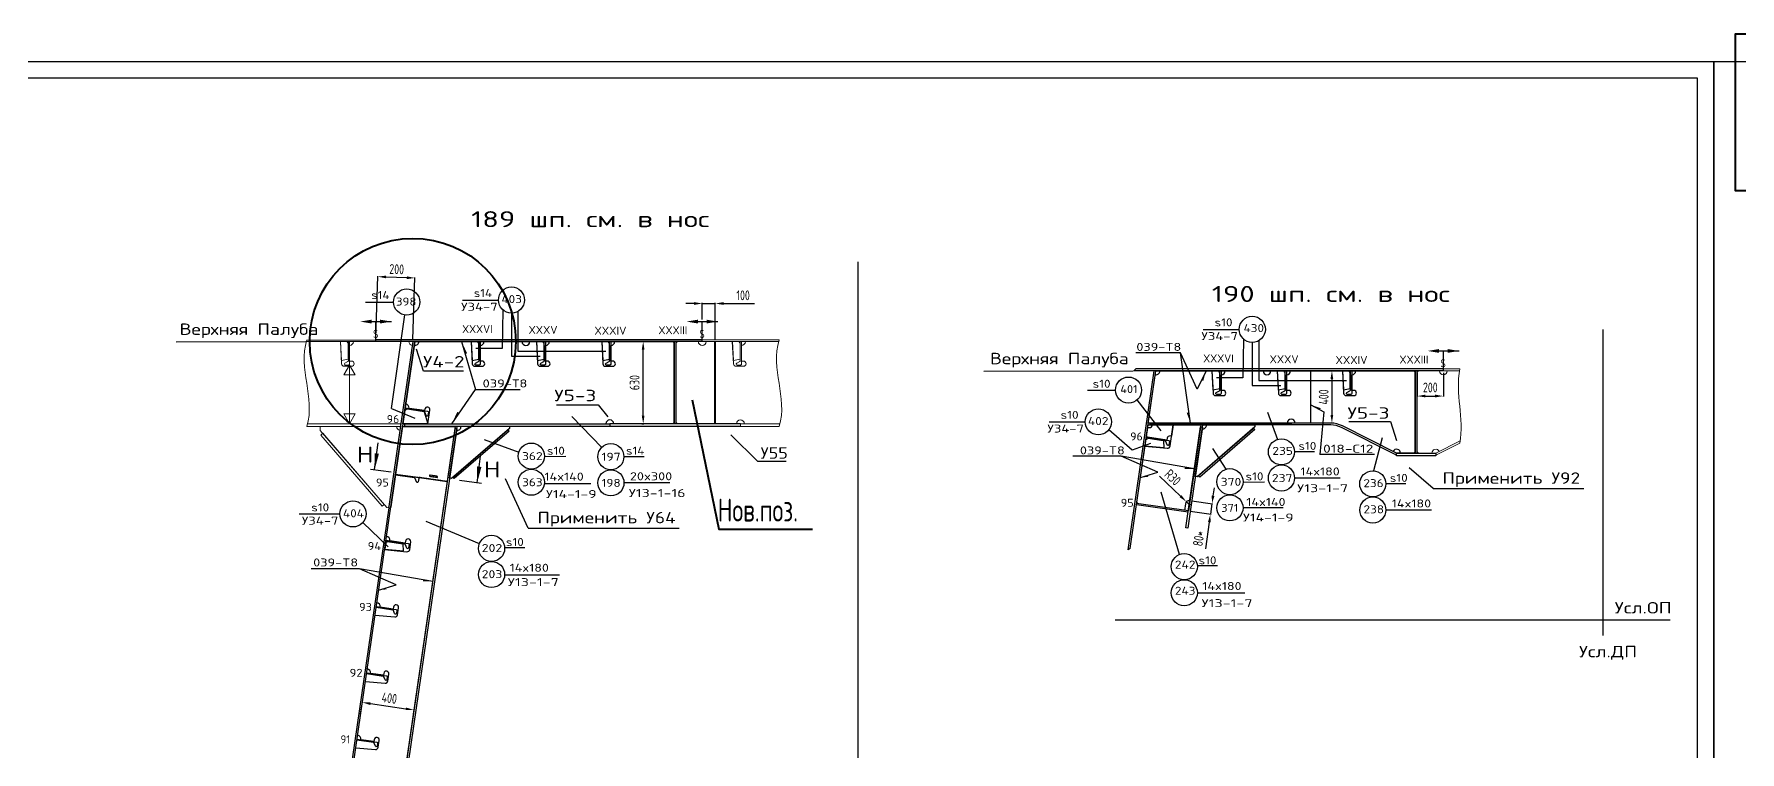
# Model space of a CAD drawing. Header units: millimetres. Extents: x -438477 to 631584, y 118817 to 676146.
# Drawn here: x 310120 to 323177, y 343579 to 349071 of the extents above; entities that cross this region are included whole.
import ezdxf
from ezdxf.enums import TextEntityAlignment as Align

# ---------------------------------------------------------------- set-up
doc = ezdxf.new("R2010")
doc.units = ezdxf.units.MM
for name, pattern in [('AVEVADASHED', [10, 7.5, -2.5]), ('AVEVADASHEDDOTTED', [34, 24, -5, 0, -5]), ('AVEVADASHEDWIDE', [10, 7.5, -2.5]), ('AVEVASOLID', [7.5, 7.5]), ('AVEVASOLIDWIDE', [7.5, 7.5])]:
    doc.linetypes.add(name, pattern=pattern)
doc.layers.get('Defpoints').update_dxf_attribs({"linetype": 'CONTINUOUS'})
for name, color, linetype in [('20_1', 1, 'CONTINUOUS'), ('20_FORMAT', 140, 'CONTINUOUS'), ('20_POZ', 4, 'CONTINUOUS'), ('20_TEXT', 1, 'CONTINUOUS')]:
    doc.layers.add(name, color=color, linetype=linetype)
doc.styles.add('SIMPLEX', font='simplex.shx', dxfattribs={"width": 0.7})
doc.dimstyles.new('Lineyny', dxfattribs={"dimscale": 30, "dimtxt": 3, "dimasz": 2.5, "dimexe": 0.18, "dimexo": 0.625, "dimgap": 1, "dimtad": 1, "dimdec": 0, "dimlfac": -1, "dimzin": 0, "dimtxsty": 'SIMPLEX', "dimcen": 0, "dimdle": 0.38, "dimclrd": 2, "dimclre": 2, "dimclrt": 2, "dimadec": 0, "dimazin": 0, "dimtfac": 1, "dimtdec": 0, "dimtmove": 0, "dimatfit": 0, "dimfxl": 1, "dimtolj": 1, "dimtzin": 0, "dimlwd": -1, "dimarcsym": 0})

# ---------------------------------------------------------------- blocks, each defined once
blk = doc.blocks.new('*D114')
at = {"layer": '20_1', "color": 2, "lineweight": -2, "ltscale": 25, "transparency": 16777216}
for p, q in [((314772, 346719), (314786, 346719)), ((314772, 346089), (314786, 346089))]:
    blk.add_line(p, q, dxfattribs=at)
at = {"layer": '20_1', "color": 2, "ltscale": 25, "transparency": 16777216}
blk.add_line((314782, 346151), (314782, 346656), dxfattribs=at)
for points in [[(314792, 346656), (314771, 346656), (314782, 346719)], [(314771, 346151), (314792, 346151), (314782, 346089)]]:
    blk.add_solid(points, dxfattribs=at)
at = {"layer": 'Defpoints', "color": 0, "ltscale": 25, "transparency": 16777216}
for p in [(314756, 346719), (314782, 346719), (314756, 346089)]:
    blk.add_point(p, dxfattribs=at)
at = {"layer": '20_1', "color": 2, "ltscale": 25, "transparency": 16777216, "insert": (314716, 346404), "char_height": 75, "attachment_point": 5, "rotation": 90, "style": 'SIMPLEX'}
blk.add_mtext('\\A1;630', dxfattribs=at)
blk = doc.blocks.new('*D117')
at = {"layer": '20_1', "color": 2, "lineweight": -2, "ltscale": 25, "transparency": 16777216}
for p, q in [((312619, 343869), (312633, 343961)), ((313015, 343811), (313028, 343903))]:
    blk.add_line(p, q, dxfattribs=at)
at = {"layer": '20_1', "color": 2, "ltscale": 25, "transparency": 16777216}
blk.add_line((312694, 343948), (312966, 343908), dxfattribs=at)
for points in [[(312695, 343958), (312692, 343937), (312632, 343957)], [(312964, 343898), (312967, 343918), (313028, 343899)]]:
    blk.add_solid(points, dxfattribs=at)
at = {"layer": 'Defpoints', "color": 0, "ltscale": 25, "transparency": 16777216}
for p in [(312617, 343853), (313028, 343899), (313013, 343796)]:
    blk.add_point(p, dxfattribs=at)
at = {"layer": '20_1', "color": 2, "ltscale": 25, "transparency": 16777216, "insert": (312839, 343990), "char_height": 75, "attachment_point": 5, "rotation": 351.7142, "style": 'SIMPLEX'}
blk.add_mtext('\\A1;400', dxfattribs=at)
blk = doc.blocks.new('*D120')
at = {"layer": '20_1', "color": 2, "ltscale": 25, "transparency": 16777216}
blk.add_line((320054, 346432), (320054, 346157), dxfattribs=at)
at = {"layer": '20_1', "color": 2, "lineweight": -2, "ltscale": 25, "transparency": 16777216}
for p, q in [((320059, 346494), (320058, 346494)), ((320059, 346094), (320058, 346094))]:
    blk.add_line(p, q, dxfattribs=at)
at = {"layer": '20_1', "color": 2, "ltscale": 25, "transparency": 16777216}
for points in [[(320064, 346432), (320043, 346432), (320054, 346494)], [(320043, 346157), (320064, 346157), (320054, 346094)]]:
    blk.add_solid(points, dxfattribs=at)
at = {"layer": 'Defpoints', "color": 0, "ltscale": 25, "transparency": 16777216}
for p in [(320043, 346494), (320043, 346094), (320054, 346094)]:
    blk.add_point(p, dxfattribs=at)
at = {"layer": '20_1', "color": 2, "ltscale": 25, "transparency": 16777216, "insert": (319991, 346294), "char_height": 75, "attachment_point": 5, "rotation": 90, "style": 'SIMPLEX'}
blk.add_mtext('\\A1;400', dxfattribs=at)
blk = doc.blocks.new('*D121')
at = {"layer": '20_1', "color": 2, "lineweight": -2, "ltscale": 25, "transparency": 16777216}
for p, q in [((318982, 345499), (319140, 345476)), ((318970, 345420), (319129, 345397))]:
    blk.add_line(p, q, dxfattribs=at)
at = {"layer": '20_1', "color": 2, "ltscale": 25, "transparency": 16777216}
for p, q in [((319145, 345539), (319154, 345600)), ((319136, 345477), (319124, 345398)), ((319115, 345336), (319085, 345131))]:
    blk.add_line(p, q, dxfattribs=at)
for points in [[(319134, 345540), (319155, 345537), (319136, 345477)], [(319125, 345334), (319105, 345337), (319124, 345398)]]:
    blk.add_solid(points, dxfattribs=at)
at = {"layer": 'Defpoints', "color": 0, "ltscale": 25, "transparency": 16777216}
for p in [(318967, 345501), (318955, 345422), (319124, 345398)]:
    blk.add_point(p, dxfattribs=at)
at = {"layer": '20_1', "color": 2, "ltscale": 25, "transparency": 16777216, "insert": (319034, 345211), "char_height": 75, "attachment_point": 5, "rotation": 81.7115, "style": 'SIMPLEX'}
blk.add_mtext('\\A1;80*', dxfattribs=at)
blk = doc.blocks.new('*D122')
at = {"layer": '20_1', "color": 2, "ltscale": 25, "transparency": 16777216}
for p, q in [((318895, 345535), (318735, 345687)), ((318962, 345472), (318940, 345492))]:
    blk.add_line(p, q, dxfattribs=at)
blk.add_solid([(318888, 345528), (318902, 345543), (318940, 345492)], dxfattribs=at)
at = {"layer": '20_1', "color": 2, "ltscale": 25, "transparency": 16777216, "insert": (318836, 345679), "char_height": 75, "attachment_point": 5, "rotation": 316.5557, "style": 'SIMPLEX'}
blk.add_mtext('\\A1;R30', dxfattribs=at)
blk = doc.blocks.new('*D141')
at = {"layer": '20_1', "color": 2, "lineweight": -2, "ltscale": 25, "transparency": 16777216}
for p, q in [((320707, 346479), (320707, 346297)), ((320907, 346479), (320907, 346297))]:
    blk.add_line(p, q, dxfattribs=at)
at = {"layer": '20_1', "color": 2, "ltscale": 25, "transparency": 16777216}
blk.add_line((320769, 346301), (320844, 346301), dxfattribs=at)
for points in [[(320769, 346312), (320769, 346291), (320707, 346301)], [(320844, 346291), (320844, 346312), (320907, 346301)]]:
    blk.add_solid(points, dxfattribs=at)
at = {"layer": 'Defpoints', "color": 0, "ltscale": 25, "transparency": 16777216}
for p in [(320707, 346494), (320907, 346494), (320907, 346301)]:
    blk.add_point(p, dxfattribs=at)
at = {"layer": '20_1', "color": 2, "ltscale": 25, "transparency": 16777216, "insert": (320807, 346367), "char_height": 75, "attachment_point": 5, "style": 'SIMPLEX'}
blk.add_mtext('\\A1;200', dxfattribs=at)
blk = doc.blocks.new('*D340')
at = {"layer": '20_1', "color": 2, "ltscale": 25, "transparency": 16777216}
for p, q in [((315172, 347009), (315109, 347009)), ((315234, 347009), (315334, 347009)), ((315397, 347009), (315634, 347009))]:
    blk.add_line(p, q, dxfattribs=at)
at = {"layer": '20_1', "color": 2, "lineweight": -2, "ltscale": 25, "transparency": 16777216}
for p, q in [((315234, 346887), (315234, 347014)), ((315334, 346734), (315334, 347014))]:
    blk.add_line(p, q, dxfattribs=at)
at = {"layer": '20_1', "color": 2, "lineweight": 40, "ltscale": 25, "transparency": 16777216}
for points in [[(315172, 347020), (315172, 346999), (315234, 347009)], [(315397, 347020), (315397, 346999), (315334, 347009)]]:
    blk.add_solid(points, dxfattribs=at)
at = {"layer": 'Defpoints', "color": 0, "lineweight": 40, "ltscale": 25, "transparency": 16777216}
for p in [(315334, 347009), (315234, 346871), (315334, 346719)]:
    blk.add_point(p, dxfattribs=at)
at = {"layer": '20_1', "color": 2, "lineweight": 40, "ltscale": 25, "transparency": 16777216, "insert": (315547, 347072), "char_height": 75, "attachment_point": 5, "style": 'SIMPLEX'}
blk.add_mtext('\\A1;100', dxfattribs=at)
blk = doc.blocks.new('*D361')
at = {"layer": '20_1', "color": 2, "lineweight": -2, "ltscale": 25, "transparency": 16777216}
for p, q in [((312735, 346744), (312751, 347219)), ((313018, 346734), (313035, 347209))]:
    blk.add_line(p, q, dxfattribs=at)
at = {"layer": '20_1', "color": 2, "ltscale": 25, "transparency": 16777216}
blk.add_line((312973, 347207), (312814, 347212), dxfattribs=at)
at = {"layer": '20_1', "color": 2, "lineweight": 40, "ltscale": 25, "transparency": 16777216}
for points in [[(312814, 347223), (312813, 347202), (312751, 347215)], [(312973, 347217), (312972, 347196), (313035, 347205)]]:
    blk.add_solid(points, dxfattribs=at)
at = {"layer": 'Defpoints', "color": 0, "lineweight": 40, "ltscale": 25, "transparency": 16777216}
for p in [(312751, 347215), (312734, 346729), (313018, 346719)]:
    blk.add_point(p, dxfattribs=at)
at = {"layer": '20_1', "color": 2, "lineweight": 40, "ltscale": 25, "transparency": 16777216, "insert": (312895, 347272), "char_height": 75, "attachment_point": 5, "rotation": 357.982, "style": 'SIMPLEX'}
blk.add_mtext('\\A1;200', dxfattribs=at)

msp = doc.modelspace()

# ---------------------------------------------------------------- hatches: boundary and pattern name
at = {"layer": '20_1'}
for points in [[(313419.017, 346622.989), (313434.983, 346627.772), (313390.316, 346718.781)], [(319056.454, 346423.812), (319068.909, 346416.805), (319090.553, 346494.241)], [(313373.209, 346171.403), (313359.495, 346180.873), (313316.385, 346089.116)], [(318960.331, 346176.351), (318942.623, 346172.711), (318971.804, 346094.256)], [(319960.594, 346196.398), (319968.189, 346208.504), (319891.876, 346233.823)], [(318648.607, 345683.755), (318644.623, 345695.128), (318587.876, 345677.067)], [(318927.082, 345744.27), (318928.668, 345756.828), (319001.882, 345744.322)], [(313096.15, 344882.802), (313097.736, 344895.361), (313170.951, 344882.854)], [(312817.675, 344822.287), (312813.691, 344833.661), (312756.945, 344815.599)]]:
    msp.add_hatch(color=6, dxfattribs=at).paths.add_polyline_path(points)

# ---------------------------------------------------------------- linework, layer by layer
at = {"layer": '20_1', "ltscale": 0.2}
for p, q in [((316428.505, 335408.399), (316428.505, 347328.145)), ((322129.76, 344470.199), (322129.76, 346811.108)), ((318394.642, 344590.051), (322643.557, 344590.051))]:
    msp.add_line(p, q, dxfattribs=at)
at = {"layer": '20_1', "color": 252, "linetype": 'AVEVASOLID', "lineweight": 0}
for p, q in [((312734.112, 346718.781), (312204.026, 346718.781)), ((312204.026, 346718.781), (312734.112, 346718.781)), ((312734.112, 346728.782), (312206.929, 346728.782)), ((315034.1, 346708.781), (315044.098, 346718.781)), ((315034.1, 346718.781), (315819.784, 346718.781)), ((315823.298, 346730.781), (315234.088, 346730.781)), ((315819.784, 346718.781), (315234.088, 346718.781)), ((312490.094, 346462.458), (312534.125, 346538.78)), ((312490.094, 346462.458), (312534.125, 346538.78)), ((312578.155, 346462.458), (312490.094, 346462.458)), ((312578.155, 346462.458), (312490.094, 346462.458)), ((312534.125, 346538.78), (312578.155, 346462.458)), ((312534.125, 346538.78), (312578.155, 346462.458)), ((320706.866, 346484.234), (320716.876, 346494.238)), ((321032.902, 346509.234), (320906.866, 346509.234)), ((321030.171, 346494.238), (320906.866, 346494.238)), ((312578.155, 346165.101), (312490.094, 346165.101)), ((312490.094, 346165.101), (312534.125, 346088.78)), ((312578.155, 346165.101), (312490.094, 346165.101)), ((312490.094, 346165.101), (312534.125, 346088.78)), ((312534.125, 346088.78), (312578.155, 346165.101)), ((312534.125, 346088.78), (312578.155, 346165.101)), ((312309.442, 346068.781), (312923.271, 346068.781)), ((315044.098, 346088.78), (315034.1, 346098.78)), ((320716.876, 345864.214), (320706.866, 345874.218))]:
    msp.add_line(p, q, dxfattribs=at)
at = {"layer": '20_1', "color": 252, "linetype": 'AVEVASOLIDWIDE', "lineweight": 0}
msp.add_line((313034.1, 346718.781), (312204.026, 346718.781), dxfattribs=at)
at = {"layer": '20_1', "color": 0, "linetype": 'AVEVASOLID'}
for p, q in [((315234.1, 346730.781), (312734.112, 346730.781)), ((315234.1, 346718.781), (312734.112, 346718.781)), ((313017.931, 346718.781), (312926.519, 346091.085)), ((312942.352, 346088.78), (313034.1, 346718.781)), ((313034.1, 346718.781), (312942.352, 346088.78)), ((313034.1, 346718.781), (315019.098, 346718.781)), ((315019.098, 346088.78), (315019.098, 346718.781)), ((315019.098, 346718.781), (315019.098, 346088.78)), ((315034.1, 346088.78), (315034.1, 346718.781)), ((315034.1, 346088.78), (315034.1, 346718.781)), ((320906.866, 346494.238), (318536.49, 346494.238)), ((320906.866, 346509.234), (318551.825, 346509.234)), ((320691.876, 345864.233), (320691.876, 346494.238)), ((320706.866, 345864.233), (320706.866, 346494.238)), ((320706.866, 345864.214), (320706.866, 346494.238)), ((311958.185, 339330.781), (312939.447, 346068.781)), ((315526.605, 346088.78), (314526.605, 346088.78)), ((315526.605, 346068.781), (314526.605, 346068.781)), ((315526.105, 346088.78), (315034.1, 346088.78)), ((320691.876, 345864.227), (320549.371, 345864.227)), ((311944.3, 339318.781), (312836.763, 345447.088)), ((318953.521, 345412.359), (318557.72, 345470.019)), ((318936.236, 345293.615), (318962.188, 345471.734))]:
    msp.add_line(p, q, dxfattribs=at)
at = {"layer": '20_1', "color": 92, "linetype": 'AVEVASOLID', "lineweight": 0}
for p, q in [((312734.112, 346718.781), (313034.1, 346718.781)), ((318706.866, 346494.238), (320691.876, 346494.238)), ((320706.866, 346494.238), (321030.171, 346494.238)), ((312958.942, 346202.674), (313104.413, 346181.492)), ((318559.161, 345479.913), (318646.587, 346080.254)), ((318622.93, 345917.803), (318631.695, 345978.112)), ((318631.695, 345978.112), (318765.289, 345958.654)), ((318954.961, 345422.253), (318559.161, 345479.913))]:
    msp.add_line(p, q, dxfattribs=at)
at = {"layer": '20_1', "color": 6}
for p, q in [((313390.21, 346719.188, -2868.754), (313497.98, 346351.211)), ((318894.042, 346632.398), (318552.881, 346632.398)), ((318971.804, 346094.256), (318894.042, 346632.398)), ((318894.042, 346632.398), (318894.042, 346632.398)), ((313316.045, 346088.87), (313497.98, 346351.211)), ((313497.98, 346351.211), (313839.24, 346351.211)), ((320380.088, 345854.587), (319961.732, 345854.587))]:
    msp.add_line(p, q, dxfattribs=at)
at = {"layer": '20_1', "linetype": 'AVEVASOLID'}
for p, q in [((315009.1, 346718.781), (315019.098, 346708.781)), ((318648.614, 346094.256), (318706.866, 346494.238)), ((320681.866, 346494.238), (320691.876, 346484.234)), ((312942.364, 346088.819), (312958.942, 346202.674)), ((312957.501, 346192.78), (312968.841, 346201.234)), ((313104.413, 346181.492), (313134.296, 346088.819)), ((313343.658, 346068.781), (312362.396, 339330.781)), ((312939.447, 346068.781), (313343.658, 346068.781)), ((313134.296, 346088.819), (312942.364, 346088.819)), ((313300.165, 345672.956), (313357.806, 346068.781)), ((315019.098, 346098.78), (315009.1, 346088.78)), ((318646.587, 346080.254), (319050.787, 346080.254)), ((319050.787, 346080.254), (318954.961, 345422.253)), ((318767.51, 345904.443), (318622.93, 345917.803)), ((318630.254, 345968.218), (318641.607, 345976.672)), ((318765.289, 345958.654), (318767.51, 345904.443)), ((318954.961, 345422.253), (318559.161, 345479.913)), ((318569.048, 345478.472), (318560.601, 345489.806))]:
    msp.add_line(p, q, dxfattribs=at)
at = {"layer": '20_1', "color": 252, "linetype": 'AVEVADASHED', "lineweight": 0}
msp.add_line((312534.112, 346538.78), (312534.112, 346088.78), dxfattribs=at)
at = {"layer": '20_1', "color": 252, "linetype": 'AVEVADASHEDDOTTED', "lineweight": 0}
msp.add_line((312534.112, 346538.78), (312534.112, 346088.78), dxfattribs=at)
at = {"layer": '20_1', "color": 0, "ltscale": 25}
for p, q in [((318551.825, 346509.234), (318536.49, 346494.238)), ((318508.925, 345135.047), (318493.26, 345124.555))]:
    msp.add_line(p, q, dxfattribs=at)
at = {"layer": '20_1', "color": 92, "linetype": 'AVEVASOLIDWIDE', "lineweight": 25}
msp.add_line((318706.866, 346494.238), (318536.49, 346494.238), dxfattribs=at)
at = {"layer": '20_1', "ltscale": 25}
for p, q in [((318706.866, 346494.241), (320691.876, 346494.241)), ((320691.876, 345864.236), (320691.876, 346494.241)), ((318560.601, 345489.806), (318643.676, 346060.265)), ((320549.371, 345864.236), (320691.876, 345864.236))]:
    msp.add_line(p, q, dxfattribs=at)
at = {"layer": '20_1', "color": 6, "linetype": 'AVEVASOLID'}
msp.add_line((319891.876, 346094.256), (319891.876, 346494.238), dxfattribs=at)
at = {"layer": '20_1', "color": 0, "linetype": 'AVEVASOLIDWIDE'}
msp.add_line((312886.39, 345704.487), (313282.215, 345646.827), dxfattribs=at)
at = {"layer": '20_1', "color": 0, "linetype": 'AVEVADASHEDWIDE'}
for p, q in [((313282.215, 345646.724), (313064.503, 345678.389)), ((313146.534, 345695.674), (313145.411, 345687.925)), ((313145.411, 345687.925), (313207.374, 345678.913)), ((313208.497, 345686.659), (313146.534, 345695.674)), ((313207.374, 345678.913), (313208.497, 345686.659))]:
    msp.add_line(p, q, dxfattribs=at)
at = {"layer": '20_1'}
for p, q in [((313901.913, 345290.468), (313726.69, 345667.435)), ((320829.651, 345592.776), (320645.611, 345753.217)), ((320829.651, 345592.776), (321983.456, 345592.776)), ((313901.913, 345290.468), (315058.374, 345290.468))]:
    msp.add_line(p, q, dxfattribs=at)
at = {"layer": '20_1', "color": 30, "lineweight": 40, "ltscale": 25}
msp.add_lwpolyline([(325533.092, 349070.599), (323141.006, 349070.599), (323141.006, 347873.319), (325533.092, 347873.319)], close=True, dxfattribs=at)
at = {"layer": '20_1'}
for points in [[(312655.919, 346871.074), (312855.919, 346871.074)], [(312735.919, 346718.781), (312735.919, 346871.074)], [(315154.112, 346871.074), (315354.112, 346871.074)], [(315234.112, 346718.781), (315234.112, 346871.074)], [(320826.866, 346646.536), (321026.866, 346646.536)], [(320906.866, 346494.244), (320906.866, 346646.536)]]:
    msp.add_lwpolyline(points, dxfattribs=at)
at = {"layer": '20_1', "ltscale": 10}
for points in [[(311207.147, 346716.837), (312198.837, 346718.771)], [(317389.916, 346492.294), (318531.3, 346494.228)]]:
    msp.add_lwpolyline(points, dxfattribs=at)
at = {"layer": '20_1', "color": 252, "linetype": 'AVEVASOLID', "lineweight": 0}
for points in [[(312464.117, 346718.781), (312473.114, 346547.73, 0.398916811), (312493.085, 346528.782), (312549.115, 346528.782, 1), (312549.115, 346568.781), (312534.112, 346568.781), (312534.112, 346688.78, 0.414167196), (312564.117, 346718.781, 0.414167196)], [(312534.112, 346718.781), (312534.112, 346545.78, -0.414350808), (312527.118, 346538.78), (312501.117, 346538.78, -0.767145395), (312497.613, 346551.844), (312521.612, 346565.699, 0.267929733), (312525.116, 346571.76), (312525.116, 346718.781)], [(315464.105, 346718.781), (315473.102, 346547.73, 0.398916811), (315493.072, 346528.782), (315549.103, 346528.782, 1), (315549.103, 346568.781), (315534.1, 346568.781), (315534.1, 346688.78, 0.414167196), (315564.105, 346718.781, 0.414167196)], [(315534.1, 346718.781), (315534.1, 346545.78, -0.414350808), (315527.106, 346538.78), (315501.105, 346538.78, -0.767145395), (315497.601, 346551.844), (315521.6, 346565.699, 0.267929733), (315525.104, 346571.76), (315525.104, 346718.781)], [(321032.902, 345940.942), (320855.254, 345851.702, -0.11664588), (320848.956, 345850.213), (320848.907, 345850.213), (320848.907, 345864.214)]]:
    msp.add_lwpolyline(points, format="xyb", dxfattribs=at)
for points in [[(312524.115, 346583.781), (312524.115, 346706.782), (312514.117, 346717.78), (312465.118, 346717.78), (312472.748, 346573.78), (312524.115, 346583.781)], [(315524.103, 346583.781), (315524.103, 346706.782), (315514.105, 346717.78), (315465.106, 346717.78), (315472.735, 346573.78), (315524.103, 346583.781)], [(312212.919, 346088.807), (312923.112, 346088.836), (312923.112, 346068.837), (312207.549, 346068.809)], [(312926.183, 346088.78), (312734.112, 346088.78), (312212.912, 346088.78)], [(312848.651, 345445.356), (312818.964, 345449.68), (312309.442, 346038.78), (312309.442, 346068.781)], [(315823.298, 346068.781), (315526.105, 346068.781), (315526.105, 346088.78), (315828.67, 346088.78)], [(312799.347, 345472.37), (312784.21, 345459.287), (312313.946, 346003.007), (312329.071, 346016.09), (312799.347, 345472.37)], [(321035.815, 345958.074), (320848.956, 345864.214), (320706.866, 345864.214)]]:
    msp.add_lwpolyline(points, dxfattribs=at)
at = {"layer": '20_1', "linetype": 'AVEVASOLID'}
for points in [[(313464.105, 346718.781), (313473.102, 346547.73, 0.398916811), (313493.072, 346528.782), (313549.103, 346528.782, 1), (313549.103, 346568.781), (313534.1, 346568.781), (313534.1, 346688.78, 0.414167196), (313564.105, 346718.781, 0.414167196)], [(313964.105, 346718.781), (313973.102, 346547.73, 0.398916811), (313993.072, 346528.782), (314049.103, 346528.782, 1), (314049.103, 346568.781), (314034.1, 346568.781), (314034.1, 346688.78, 0.414167196), (314064.105, 346718.781, 0.414167196)], [(314464.105, 346718.781), (314473.102, 346547.73, 0.398916811), (314493.072, 346528.782), (314549.103, 346528.782, 1), (314549.103, 346568.781), (314534.1, 346568.781), (314534.1, 346688.78, 0.414167196), (314564.105, 346718.781, 0.414167196)], [(319134.869, 346494.238), (319143.877, 346323.187, 0.398886383), (319163.848, 346304.235), (319221.856, 346304.235, 0.999938905), (319221.856, 346344.238), (319206.866, 346344.238), (319206.866, 346464.233, 0.414146125), (319236.871, 346494.238, 0.414146125)], [(319634.869, 346494.238), (319643.877, 346323.187, 0.398886383), (319663.848, 346304.235), (319721.856, 346304.235, 0.999938905), (319721.856, 346344.238), (319706.866, 346344.238), (319706.866, 346464.233, 0.414146125), (319736.871, 346494.238, 0.414146125)], [(320134.869, 346494.238), (320143.877, 346323.187, 0.398886383), (320163.848, 346304.235), (320221.856, 346304.235, 0.999938905), (320221.856, 346344.238), (320206.866, 346344.238), (320206.866, 346464.233, 0.414146125), (320236.871, 346494.238, 0.414146125)], [(313134.308, 346088.78), (313149.676, 346193.955, 0.413945347), (313132.794, 346216.633, 0.414797515), (313110.089, 346199.72), (313108.673, 346189.957), (312989.618, 346207.279), (312989.618, 346207.328, 0.411222577), (312964.569, 346241.294, 0.411222577)], [(318622.906, 345917.748), (318793.487, 345902.056, 0.39873293), (318815.118, 345919.091), (318838.58, 346080.254)], [(318791.338, 345963.976), (318642.901, 345985.595), (318634.429, 345996.935), (318643.658, 346060.265), (318658.599, 346060.265, 0.413998753), (318678.619, 346080.267), (318678.619, 346080.285), (318838.58, 346080.285), (318826.08, 345994.305), (318816.168, 345995.751, 0.414586306), (318793.511, 345978.832), (318791.338, 345963.976)], [(320549.371, 345864.227), (320134.283, 346072.936, 0.117010131), (320044.439, 346094.256), (318648.614, 346094.256)], [(320549.371, 345864.227), (320543.072, 345851.72), (320127.984, 346060.43, 0.117024027), (320044.439, 346080.254), (319741.876, 346080.254), (319741.876, 346094.256)], [(318966.509, 345501.421, 0.414161831), (318932.501, 345476.055), (318925.298, 345426.58)], [(312802.167, 345126.133), (312972.723, 345110.389, 0.398860812), (312994.354, 345127.424), (313002.716, 345184.843, 1), (312963.141, 345190.608), (312960.968, 345175.764), (312842.23, 345193.055, 0.414184779), (312816.864, 345227.067, 0.414184779)], [(312729.022, 344623.881), (312879.901, 344610.893, 0.397190332), (312901.398, 344627.94), (312909.064, 344680.525, 0.999876499), (312869.476, 344686.289), (312867.316, 344671.446), (312768.365, 344685.856, 0.414184779), (312742.999, 344719.868, 0.414184779)], [(312655.17, 344116.779), (312806.048, 344103.794, 0.397079319), (312827.557, 344120.838), (312835.211, 344173.426, 1), (312795.636, 344179.191), (312793.475, 344164.347), (312694.513, 344178.758, 0.414184779), (312669.147, 344212.769, 0.414184779)], [(312581.293, 343609.48), (312732.172, 343596.494, 0.397079319), (312753.68, 343613.538), (312761.334, 343666.123, 0.999865532), (312721.747, 343671.891), (312719.586, 343657.047), (312620.636, 343671.458, 0.414184779), (312595.27, 343705.47, 0.414184779)]]:
    msp.add_lwpolyline(points, format="xyb", dxfattribs=at)
for points in [[(313524.103, 346583.781), (313524.103, 346706.782), (313514.105, 346717.78), (313465.106, 346717.78), (313472.735, 346573.78), (313524.103, 346583.781)], [(314024.103, 346583.781), (314024.103, 346706.782), (314014.105, 346717.78), (313965.106, 346717.78), (313972.735, 346573.78), (314024.103, 346583.781)], [(314524.103, 346583.781), (314524.103, 346706.782), (314514.105, 346717.78), (314465.106, 346717.78), (314472.735, 346573.78), (314524.103, 346583.781)], [(319194.878, 346359.234), (319194.878, 346482.238), (319184.869, 346493.237), (319135.87, 346493.237), (319143.487, 346349.236), (319194.878, 346359.234)], [(319694.878, 346359.234), (319694.878, 346482.238), (319684.869, 346493.237), (319635.87, 346493.237), (319643.487, 346349.236), (319694.878, 346359.234)], [(320194.878, 346359.234), (320194.878, 346482.238), (320184.869, 346493.237), (320135.87, 346493.237), (320143.487, 346349.236), (320194.878, 346359.234)], [(313341.498, 346053.938), (313355.353, 346051.92), (312378.412, 339343.607), (312364.557, 339345.625), (313341.498, 346053.938)], [(314526.605, 346088.78), (314526.605, 346068.781), (312957.355, 346068.781), (312957.355, 346088.78), (314526.605, 346088.78)], [(313757.806, 346068.781), (313757.806, 346053.782), (313315.008, 345670.795), (313300.165, 345672.956)], [(313746.466, 346043.967), (313755.621, 346033.378), (313335.516, 345670.017), (313326.349, 345680.607), (313746.466, 346043.967)], [(319741.876, 346094.256), (319741.876, 346080.254), (318663.628, 346080.254), (318663.628, 346094.256), (319741.876, 346094.256)], [(319048.638, 346065.411), (319062.481, 346063.397), (318976.031, 345469.708), (318962.188, 345471.728), (319048.638, 346065.411)], [(319007.305, 345684.429), (319018.023, 345758.086), (319064.947, 346080.254)], [(319464.947, 346080.254), (319464.947, 346065.252), (319022.149, 345682.269), (319007.305, 345684.429)], [(319453.594, 346055.444), (319462.75, 346044.854), (319042.657, 345681.493), (319033.502, 345692.083), (319453.594, 346055.444)], [(319064.947, 346080.254), (319302.935, 346080.254), (319464.947, 346080.254)], [(320691.876, 345874.23), (320691.656, 345874.224), (320681.866, 345864.227)], [(312944.684, 345168.028), (312822.98, 345185.755), (312810.651, 345177.445), (312803.583, 345128.956), (312947.186, 345115.757), (312944.684, 345168.028)]]:
    msp.add_lwpolyline(points, dxfattribs=at)
at = {"layer": '20_1', "color": 0, "linetype": 'AVEVASOLID'}
for points in [[(313534.1, 346718.781), (313534.1, 346545.78, -0.414350808), (313527.106, 346538.78), (313501.105, 346538.78, -0.767145395), (313497.601, 346551.844), (313521.6, 346565.699, 0.267929733), (313525.104, 346571.76), (313525.104, 346718.781)], [(314034.1, 346718.781), (314034.1, 346545.78, -0.414350808), (314027.106, 346538.78), (314001.105, 346538.78, -0.767145395), (313997.601, 346551.844), (314021.6, 346565.699, 0.267929733), (314025.104, 346571.76), (314025.104, 346718.781)], [(314534.1, 346718.781), (314534.1, 346545.78, -0.414350808), (314527.106, 346538.78), (314501.105, 346538.78, -0.767145395), (314497.601, 346551.844), (314521.6, 346565.699, 0.267929733), (314525.104, 346571.76), (314525.104, 346718.781)], [(319206.866, 346494.238), (319206.866, 346321.233, -0.413989693), (319199.859, 346314.233), (319171.856, 346314.233, -0.767157197), (319168.365, 346327.3), (319192.364, 346341.155, 0.268163443), (319195.855, 346347.216), (319195.855, 346494.238)], [(319706.866, 346494.238), (319706.866, 346321.233, -0.413989693), (319699.859, 346314.233), (319671.856, 346314.233, -0.767157197), (319668.365, 346327.3), (319692.364, 346341.155, 0.268163443), (319695.855, 346347.216), (319695.855, 346494.238)], [(320206.866, 346494.238), (320206.866, 346321.233, -0.413989693), (320199.859, 346314.233), (320171.856, 346314.233, -0.767157197), (320168.365, 346327.3), (320192.364, 346341.155, 0.268163443), (320195.855, 346347.216), (320195.855, 346494.238)], [(312960.235, 346211.582), (313131.427, 346186.649, -0.41419524), (313137.347, 346178.715), (313133.6, 346152.985, -0.767468572), (313120.172, 346151.405), (313109.918, 346177.152, 0.26800257), (313104.425, 346181.489), (312958.942, 346202.674)], [(318633.013, 345987.035), (318804.205, 345962.103, -0.414500684), (318810.113, 345954.168), (318806.377, 345928.442, -0.766094685), (318792.925, 345926.861), (318782.696, 345952.606, 0.26793015), (318777.203, 345956.945), (318631.695, 345978.13)], [(312886.395, 345704.481), (313057.587, 345679.548, -0.41419524), (313063.507, 345671.613), (313059.759, 345645.884, -0.766781032), (313046.319, 345644.303), (313036.066, 345670.051, 0.26800257), (313030.572, 345674.387), (312885.089, 345695.573)], [(312812.543, 345197.379), (312983.734, 345172.45, -0.414092928), (312989.654, 345164.512), (312985.907, 345138.786, -0.767468572), (312972.479, 345137.205), (312962.225, 345162.949, 0.26800257), (312956.732, 345167.286), (312811.249, 345188.474)], [(312738.678, 344690.18), (312890.082, 344668.131, -0.41419524), (312896.002, 344660.197), (312892.828, 344638.426, -0.767468572), (312879.401, 344636.845), (312870.428, 344659.373, 0.26800257), (312864.935, 344663.709), (312737.518, 344682.264)], [(312664.825, 344183.082), (312816.229, 344161.033, -0.41419524), (312822.15, 344153.098), (312818.976, 344131.324, -0.767488837), (312805.548, 344129.746), (312796.576, 344152.271, 0.26793015), (312791.083, 344156.611), (312663.678, 344175.166)], [(312590.948, 343675.782), (312742.352, 343653.733, -0.414092928), (312748.273, 343645.795), (312745.099, 343624.024, -0.767468572), (312731.671, 343622.443), (312722.699, 343644.972, 0.26793015), (312717.206, 343649.311), (312589.789, 343667.866)]]:
    msp.add_lwpolyline(points, format="xyb", dxfattribs=at)
at = {"layer": '20_1', "color": 30, "lineweight": 40, "ltscale": 25}
for points in [[(315334.112, 346088.78), (315334.112, 346718.781)], [(315155.536, 346272.555), (315362.171, 345282.973), (316076.904, 345282.973)]]:
    msp.add_lwpolyline(points, dxfattribs=at)
at = {"layer": '20_1', "color": 4, "ltscale": 0.2}
for points in [[(313405.164, 346490.547), (313099.971, 346490.547), (313047.312, 346659.435)], [(315877.59, 345801.089), (315658.801, 345801.089), (315452.873, 346003.852)]]:
    msp.add_lwpolyline(points, dxfattribs=at)
at = {"layer": '20_1', "color": 6}
for points in [[(319090.553, 346494.241), (319022.355, 346353.384), (319022.355, 346353.384), (318894.042, 346632.398)], [(319891.876, 346233.823), (319991.686, 346179.576), (319991.686, 346179.576), (319961.732, 345854.587)], [(319001.882, 345744.322), (318440.299, 345840.254), (318440.299, 345840.254), (318071.796, 345840.254)], [(318587.876, 345677.067), (318720.701, 345719.342), (318720.701, 345719.342), (318440.299, 345840.254)], [(313170.951, 344882.854), (312609.367, 344978.787), (312609.367, 344978.787), (312240.864, 344978.787)], [(312756.945, 344815.599), (312889.769, 344857.874), (312889.769, 344857.874), (312609.367, 344978.787)]]:
    msp.add_lwpolyline(points, dxfattribs=at)
at = {"layer": '20_1', "color": 0, "linetype": 'AVEVASOLIDWIDE'}
for points in [[(318493.26, 345124.555), (318692.73, 346494.238)], [(318508.925, 345135.047), (318706.866, 346494.238)]]:
    msp.add_lwpolyline(points, dxfattribs=at)
at = {"layer": '20_1', "color": 0, "linetype": 'AVEVASOLID'}
for points in [[(320691.876, 346494.238), (320691.876, 345864.233), (320691.876, 345864.227)], [(312926.57, 346091.432), (312833.905, 345455.097), (312832.819, 345447.671)], [(312942.364, 346088.819), (312849.737, 345452.787), (312848.651, 345445.356)], [(320549.371, 345864.233), (320849.371, 345864.233), (320849.371, 345844.238), (320549.371, 345844.238), (320549.371, 345864.233)], [(318936.236, 345293.615), (318962.188, 345471.734), (318976.031, 345469.714), (318950.079, 345291.595), (318936.236, 345293.615)]]:
    msp.add_lwpolyline(points, dxfattribs=at)
at = {"layer": '20_1', "color": 4, "ltscale": 0.5}
for points in [[(314118.694, 346234.835), (314438.332, 346234.835), (314510.093, 346142.154)], [(320182.802, 346106.093), (320502.441, 346106.093), (320547.253, 345960.157)]]:
    msp.add_lwpolyline(points, dxfattribs=at)
at = {"layer": '20_1', "color": 30, "lineweight": 40, "ltscale": 25}
msp.add_circle((313017.932, 346718.775), 789.06, dxfattribs=at)
at = {"layer": '20_1', "color": 252, "linetype": 'AVEVASOLID', "lineweight": 0}
for centre, radius, start, end in [((313017.932, 346718.775), 29.996, 179.9907074, 261.7105713), ((315234.112, 346718.781), 29.999, 180, 0), ((320906.866, 346494.244), 30.005, 180.0093231, 359.9906616), ((312923.271, 346068.781), 29.996, 179.9907074, 261.7105713), ((315526.105, 346088.78), 29.999, 0, 180), ((320848.907, 345864.184), 30.002, 26.6758442, 179.9437714)]:
    msp.add_arc(centre, radius, start, end, dxfattribs=at)
at = {"layer": '20_1', "linetype": 'AVEVASOLID'}
for centre, radius, start, end in [((313034.1, 346718.784), 30.003, 261.7149353, 359.9958191), ((313884.112, 346718.781), 29.999, 180, 0), ((318706.866, 346494.241), 30.003, 261.7149353, 359.9958191), ((319556.866, 346494.244), 30.005, 180.0093231, 359.9906616), ((313357.806, 346068.784), 30.003, 261.7149353, 359.9958191), ((314526.593, 346088.78), 29.999, 0, 180), ((319064.947, 346080.257), 30.003, 261.7149353, 359.9958191), ((319741.851, 346094.256), 29.993, 0, 180), ((320549.371, 345864.236), 29.991, 359.982666, 153.3167114)]:
    msp.add_arc(centre, radius, start, end, dxfattribs=at)
at = {"layer": '20_1', "color": 252, "lineweight": 0, "ltscale": 17.5}
for points in [[(312207.541, 346068.781), (312273.96, 346294.648), (312138.246, 346506.27), (312207.541, 346730.781)], [(315823.298, 346068.781), (315889.717, 346294.648), (315754.003, 346506.27), (315823.298, 346730.781)]]:
    msp.add_open_spline(points, degree=3, dxfattribs=at)
at = {"layer": '20_1', "color": 252, "lineweight": 0, "ltscale": 25}
msp.add_open_spline([(321032.902, 346509.234), (320994.373, 346312.83), (321069.131, 346135.712), (321032.902, 345940.942)], degree=3, dxfattribs=at)
at = {"layer": '20_1'}
for points in [[(312703.419, 346885.657), (312703.419, 346856.491), (312615.919, 346871.074)], [(312768.419, 346885.657), (312768.419, 346856.491), (312855.919, 346871.074)], [(315201.612, 346885.657), (315201.612, 346856.491), (315114.112, 346871.074)], [(315266.612, 346885.657), (315266.612, 346856.491), (315354.112, 346871.074)], [(320874.366, 346661.12), (320874.366, 346631.953), (320786.866, 346646.536)], [(320939.366, 346661.12), (320939.366, 346631.953), (321026.866, 346646.536)]]:
    msp.add_solid(points, dxfattribs=at)
at = {"layer": '20_FORMAT', "color": 4}
for points in [[(301952.063, 334008.858), (322977.063, 334008.858), (322977.063, 348858.858), (301952.063, 348858.858)], [(322977.063, 334008.858), (344002.063, 334008.858), (344002.063, 348858.858), (322977.063, 348858.858)]]:
    msp.add_lwpolyline(points, close=True, dxfattribs=at)
at = {"layer": '20_FORMAT', "color": 7}
msp.add_lwpolyline([(302452.063, 334133.858), (322852.063, 334133.858), (322852.063, 348733.858), (302452.063, 348733.858)], close=True, dxfattribs=at)
at = {"layer": '20_POZ'}
for p, q in [((312655.558, 347020.686), (312871.179, 347020.686)), ((313397.893, 347036.213), (313673.603, 347036.213)), ((313706.765, 346961.83), (313701.131, 346664.932)), ((313773.603, 346936.213), (313773.603, 346606.787)), ((313822.964, 346949.244), (313822.964, 346644.741)), ((312854.049, 346205.531), (312956.956, 346921.703)), ((319068.644, 346811.669), (319344.354, 346811.669)), ((319377.516, 346737.287), (319371.883, 346440.388)), ((319444.354, 346711.669), (319444.354, 346382.243)), ((319493.715, 346724.701), (319493.715, 346420.197)), ((313701.131, 346664.932), (313500.579, 346664.932)), ((313773.603, 346606.787), (313992.063, 346606.787)), ((313822.964, 346644.741), (314495.703, 346644.741)), ((319371.883, 346440.388), (319171.33, 346440.388)), ((319493.715, 346420.197), (320166.455, 346420.197)), ((318183.453, 346347.02), (318397.049, 346347.02)), ((319444.354, 346382.243), (319662.814, 346382.243)), ((312854.049, 346205.531), (313032.664, 346132.594)), ((318747.017, 346035.293), (318563.818, 346272.576)), ((317890.166, 346103.77), (318165.875, 346103.77)), ((318526.098, 345887.886), (318345.647, 346043.467)), ((318664.879, 345936.958), (318526.098, 345887.886)), ((314189.638, 345839.572), (314025.628, 345836.181)), ((314788.452, 345837.202), (314634.391, 345837.202)), ((319921.389, 345874.277), (319767.328, 345874.277)), ((314380.728, 345629.221), (314024.65, 345629.221)), ((314973.409, 345637.088), (314634.749, 345637.088)), ((314984.91, 345637.088), (314634.749, 345637.088)), ((319537.353, 345643.474), (319373.344, 345640.083)), ((320106.346, 345674.163), (319767.686, 345674.163)), ((320117.847, 345674.163), (319767.686, 345674.163)), ((320620.88, 345629.278), (320466.818, 345629.278)), ((312149.111, 345399.532), (312460.505, 345399.532)), ((319680.621, 345445.774), (319373.516, 345445.774)), ((320805.836, 345429.165), (320467.176, 345429.165)), ((320817.337, 345429.165), (320467.176, 345429.165)), ((312635.363, 345333.227), (312830.797, 345148.074)), ((313875.391, 345141.029), (313721.33, 345141.029)), ((319177.697, 345001.039), (319023.635, 345001.039)), ((314141.893, 344931.84), (313721.391, 344931.84)), ((319387.513, 344791.85), (319023.697, 344791.85))]:
    msp.add_line(p, q, dxfattribs=at)
for points in [[(319560.458, 346178.438), (319637.006, 345969.569)], [(314234.734, 346145.365), (314464.296, 345908.522)], [(313564.268, 345967.962), (313830.05, 345870.714)], [(319140.207, 345899.618), (319243.122, 345741.043)], [(320439.273, 345980.959), (320373.42, 345729.06)], [(318888.015, 345089.167), (318746.785, 345565.23)], [(313528.125, 345171.645), (313119.945, 345342.179)]]:
    msp.add_lwpolyline(points, dxfattribs=at)
for centre in [(312971.179, 347020.686), (313773.603, 347036.213), (319444.354, 346811.669), (318497.049, 346347.02), (318265.875, 346103.77), (313925.8, 345841.872), (314534.391, 345837.202), (319667.328, 345874.277), (319667.686, 345674.163), (313925.8, 345641.872), (314534.749, 345637.088), (319273.516, 345645.774), (320366.818, 345629.278), (312560.505, 345399.532), (319273.516, 345445.774), (320367.176, 345429.165), (313621.468, 345135.769), (313621.468, 344935.769), (318923.774, 344995.779), (318923.774, 344795.779)]:
    msp.add_circle(centre, 100, dxfattribs=at)
at = {"layer": '20_TEXT', "color": 7}
for p, q in [((312726.302, 345737.974), (312752.766, 345943.042)), ((313510.918, 345636.716), (313537.383, 345841.784)), ((312693.505, 345742.206), (312852.938, 345721.631)), ((313543.714, 345632.483), (313376.415, 345654.074))]:
    msp.add_line(p, q, dxfattribs=at)
for points in [[(312758.83, 345859.812), (312726.302, 345737.974), (312725.771, 345864.079)], [(312758.83, 345859.812), (312726.302, 345737.974), (312725.771, 345864.079)], [(313510.387, 345762.821), (313510.918, 345636.716), (313543.447, 345758.555)], [(313510.387, 345762.821), (313510.918, 345636.716), (313543.447, 345758.555)]]:
    msp.add_solid(points, dxfattribs=at)

# ---------------------------------------------------------------- texts
at = {"layer": '20_1', "ltscale": 3, "style": 'SIMPLEX'}
for s, height, p, p2 in [('Верхняя Палуба', 87.5, (311232.882, 346769.091), (312295.382, 346769.091)), ('S', 61.25, (312713.847, 346745.705), (312754.68, 346745.705)), ('S', 61.25, (315212.041, 346745.705), (315252.874, 346745.705)), ('У4-2', 87.5, (313096.956, 346520.157), (313413.623, 346520.157)), ('Верхняя Палуба', 87.5, (317436.572, 346544.548), (318499.072, 346544.548)), ('S', 61.25, (320884.794, 346521.167), (320925.627, 346521.167)), (' У5-3', 87.5, (314026.652, 346261.715), (314422.485, 346261.715)), (' У5-3', 87.5, (320098.48, 346127.359), (320494.314, 346127.359)), ('У55', 87.5, (315680.858, 345821.68), (315889.191, 345821.68)), ('Применить У92', 87.5, (320899.9, 345629.852), (321954.067, 345629.852)), ('Применить У64', 87.5, (313972.163, 345327.545), (315030.496, 345327.545)), ('Усл.ОП', 87.5, (322218.437, 344637.379), (322655.937, 344637.379)), ('Усл.ДП', 87.5, (321945.174, 344302.24), (322391.007, 344302.24))]:
    msp.add_text(s, height=height, dxfattribs=at).set_placement(p, p2, align=Align.ALIGNED)
at = {"layer": '20_1', "color": 6, "ltscale": 20, "style": 'SIMPLEX'}
for s, p, p2 in [('039-T8', (318556.767, 346646.666), (318900.934, 346646.666)), ('039-T8', (318124.531, 345854.593), (318468.698, 345854.593)), ('018-С12', (319986.047, 345867.705), (320371.047, 345867.705)), ('039-T8', (312255.703, 344997.337), (312599.869, 344997.337))]:
    msp.add_text(s, height=61.25, dxfattribs=at).set_placement(p, p2, align=Align.ALIGNED)
at = {"layer": '20_1', "color": 6, "style": 'SIMPLEX'}
msp.add_text(' 039-Т8', height=61.25, dxfattribs=at).set_placement((313501.49, 346367.216), (313895.24, 346367.216), align=Align.ALIGNED)
at = {"layer": '20_1', "style": 'SIMPLEX'}
for s, p, p2 in [('96', (312818.693, 346094.362), (312914.943, 346094.362)), ('96', (318509.624, 345961.632), (318605.874, 345961.632)), ('95', (312736.156, 345609.044), (312835.323, 345609.044)), ('95', (318437.438, 345453.886), (318536.605, 345453.886)), ('94', (312673.187, 345122.832), (312775.27, 345122.832)), ('93', (312606.911, 344656.602), (312706.078, 344656.602)), ('92', (312534.454, 344152.85), (312633.621, 344152.85)), ('91', (312465.447, 343643.923), (312538.364, 343643.923))]:
    msp.add_text(s, height=61.25, dxfattribs=at).set_placement(p, p2, align=Align.ALIGNED)
at = {"layer": '20_1', "color": 30, "lineweight": 40, "ltscale": 25, "style": 'SIMPLEX', "width": 0.7}
msp.add_text('Нов.поз.', height=175, dxfattribs=at).set_placement((315352.331, 345340.927))
at = {"layer": '20_POZ', "style": 'SIMPLEX'}
for s, p, p2 in [('s14', (312700.192, 347043.71), (312840.192, 347043.71)), ('s14', (313485.364, 347059.237), (313625.364, 347059.237)), ('403', (313696.406, 347012.352), (313853.906, 347012.352)), ('398', (312889.07, 346993.316), (313046.57, 346993.316)), ('У34-7', (313388.068, 346953.932), (313668.068, 346953.932)), ('s10', (319156.115, 346834.693), (319293.199, 346834.693)), ('430', (319376.982, 346790.615), (319534.482, 346790.615)), ('У34-7', (319054.608, 346729.388), (319334.608, 346729.388)), ('s10', (318222.612, 346364.869), (318359.695, 346364.869)), ('401', (318434.356, 346323.627), (318565.606, 346323.627)), ('s10', (317977.637, 346126.794), (318114.72, 346126.794)), ('У34-7', (317875.974, 346022.114), (318155.974, 346022.114)), ('402', (318186.028, 346079.442), (318343.528, 346079.442)), ('s10', (314045.231, 345852.244), (314182.315, 345852.244)), ('s14', (314650.947, 345852.942), (314790.947, 345852.942)), ('235', (319597.851, 345851.118), (319755.351, 345851.118)), ('s10', (319797.685, 345889.505), (319934.769, 345889.505)), ('362', (313854.686, 345810.993), (314012.186, 345810.993)), ('197', (314463.277, 345806.323), (314609.11, 345806.323)), ('363', (313854.686, 345610.993), (314012.186, 345610.993)), ('14x140', (314026.293, 345654.221), (314326.709, 345654.221)), ('198', (314463.635, 345606.21), (314609.468, 345606.21)), ('20x300', (314680.214, 345656.629), (315003.964, 345656.629)), ('370', (319202.541, 345614.194), (319360.041, 345614.194)), ('s10', (319392.947, 345656.147), (319530.031, 345656.147)), ('237', (319594.24, 345643.427), (319751.74, 345643.427)), ('14x180', (319813.151, 345693.704), (320113.568, 345693.704)), ('236', (320295.236, 345604.014), (320449.819, 345604.014)), ('s10', (320497.176, 345644.507), (320634.259, 345644.507)), ('У14-1-9', (314037.663, 345520.654), (314425.58, 345520.654)), ('У13-1-16', (314671.645, 345528.466), (315106.228, 345528.466)), ('14x140', (319398.545, 345460.423), (319698.961, 345460.423)), ('У13-1-7', (319787.227, 345565.541), (320178.06, 345565.541)), ('14x180', (320512.642, 345448.706), (320813.058, 345448.706)), ('У34-7', (312168.986, 345317.1), (312448.986, 345317.1)), ('s10', (312241.282, 345418.839), (312378.366, 345418.839)), ('404', (312483.776, 345373.332), (312644.193, 345373.332)), ('371', (319206.6, 345415.006), (319337.85, 345415.006)), ('У14-1-9', (319373.155, 345341.284), (319761.072, 345341.284)), ('238', (320295.594, 345403.901), (320453.094, 345403.901)), ('202', (313545.675, 345107.697), (313703.175, 345107.697)), ('s10', (313730.985, 345153.702), (313868.068, 345153.702)), ('14x180', (313759.589, 344956.84), (314060.005, 344956.84)), ('242', (318851.724, 344980.807), (319009.224, 344980.807)), ('s10', (319033.29, 345013.712), (319170.374, 345013.712)), ('203', (313545.675, 344907.697), (313703.175, 344907.697)), ('У13-1-7', (313745.437, 344846.861), (314136.27, 344846.861)), ('14x180', (319061.894, 344816.85), (319362.311, 344816.85)), ('243', (318851.724, 344780.807), (319009.224, 344780.807)), ('У13-1-7', (319055.86, 344685.764), (319446.693, 344685.764))]:
    msp.add_text(s, height=61.25, dxfattribs=at).set_placement(p, p2, align=Align.ALIGNED)
at = {"layer": '20_TEXT', "color": 7, "lineweight": -2, "style": 'SIMPLEX'}
for s, p, p2 in [('189 шп. см. в нос', (313465.148, 347593.343), (315285.148, 347593.343)), ('190 шп. см. в нос', (319134.914, 347021.271), (320954.914, 347021.271))]:
    msp.add_text(s, height=122.5, dxfattribs=at).set_placement(p, p2, align=Align.ALIGNED)
at = {"layer": '20_TEXT', "color": 4, "style": 'SIMPLEX'}
for s, p, p2 in [('XXXVI', (313395.892, 346783.121), (313629.225, 346783.121)), ('XXXV', (313904.401, 346776.863), (314126.068, 346776.863)), ('XXXIV', (314408.852, 346770.735), (314653.852, 346770.735)), ('XXXIII', (314898.162, 346774.441), (315119.828, 346774.441)), ('XXXVI', (319068.657, 346558.577), (319301.991, 346558.577)), ('XXXV', (319577.167, 346552.319), (319798.833, 346552.319)), ('XXXIV', (320081.618, 346546.191), (320326.618, 346546.191)), ('XXXIII', (320570.927, 346549.897), (320792.594, 346549.897))]:
    msp.add_text(s, height=61.25, dxfattribs=at).set_placement(p, p2, align=Align.ALIGNED)
at = {"layer": '20_TEXT', "color": 7, "style": 'SIMPLEX'}
for p, p2 in [((312589.081, 345792.093), (312717.415, 345792.093)), ((313562.369, 345678.519), (313690.703, 345678.519))]:
    msp.add_text('Н', height=122.5, dxfattribs=at).set_placement(p, p2, align=Align.ALIGNED)

# ---------------------------------------------------------------- dimensions: what is measured, and where the dimension line sits
at = {"layer": '20_1', "color": 30, "lineweight": 40, "ltscale": 25}
dim = msp.add_aligned_dim(p1=(313017.932, 346718.781), p2=(312734.112, 346728.782), distance=-486.059, text='200', dimstyle='Lineyny', override={"dimscale": 25}, dxfattribs=at)
dim.commit()
dim.dimension.update_dxf_attribs({"geometry": '*D361', "text_midpoint": (312895.339, 347272.001)})
dim = msp.add_linear_dim(base=(315334.112, 347009.22), p1=(315234.112, 346871.074), p2=(315334.112, 346718.781), dimstyle='Lineyny', override={"dimscale": 25}, dxfattribs=at)
dim.commit()
dim.dimension.update_dxf_attribs({"geometry": '*D340', "text_midpoint": (315546.612, 347071.72)})
at = {"layer": '20_1', "ltscale": 25}
for base, p1, p2, angle, override, picture, middle in [((314781.829, 346718.781), (314755.951, 346088.78), (314755.951, 346718.781), 90, {"dimscale": 25}, '*D114', (314715.605, 346403.78)), ((320053.744, 346094.256), (320043.393, 346494.241), (320043.393, 346094.256), 90, {"dimscale": 25}, '*D120', (319991.244, 346294.248)), ((313027.675, 343899.028), (312616.798, 343853.262), (313012.615, 343795.619), 351.714203, {"dimscale": 25, "dimlfac": 1}, '*D117', (312838.773, 343989.697))]:
    dim = msp.add_linear_dim(base=base, p1=p1, p2=p2, angle=angle, dimstyle='Lineyny', override=override, dxfattribs=at)
    dim.commit()
    dim.dimension.update_dxf_attribs({"geometry": picture, "text_midpoint": middle})
dim = msp.add_linear_dim(base=(320906.866, 346301.449), p1=(320706.866, 346494.238), p2=(320906.866, 346494.244), dimstyle='Lineyny', override={"dimscale": 25}, dxfattribs=at)
dim.commit()
dim.dimension.update_dxf_attribs({"geometry": '*D141', "text_midpoint": (320806.866, 346366.854)})
dim = msp.add_radius_dim(center=(318962.19, 345471.731), mpoint=(318940.407, 345492.362), dimstyle='Lineyny', override={"dimscale": 25, "dimlfac": 1, "dimtmove": 1}, dxfattribs=at)
dim.commit()
dim.dimension.update_dxf_attribs({"geometry": '*D122', "text_midpoint": (318792.43, 345632.514), "dimtype": 164})
dim = msp.add_linear_dim(base=(319124.192, 345397.599), p1=(318966.509, 345501.404), p2=(318954.978, 345422.25), angle=261.7115066, text='<>*', dimstyle='Lineyny', override={"dimscale": 25, "dimlfac": 1}, dxfattribs=at)
dim.commit()
dim.dimension.update_dxf_attribs({"geometry": '*D121', "text_midpoint": (319033.91, 345211.42)})

doc.saveas('drawing.dxf')
